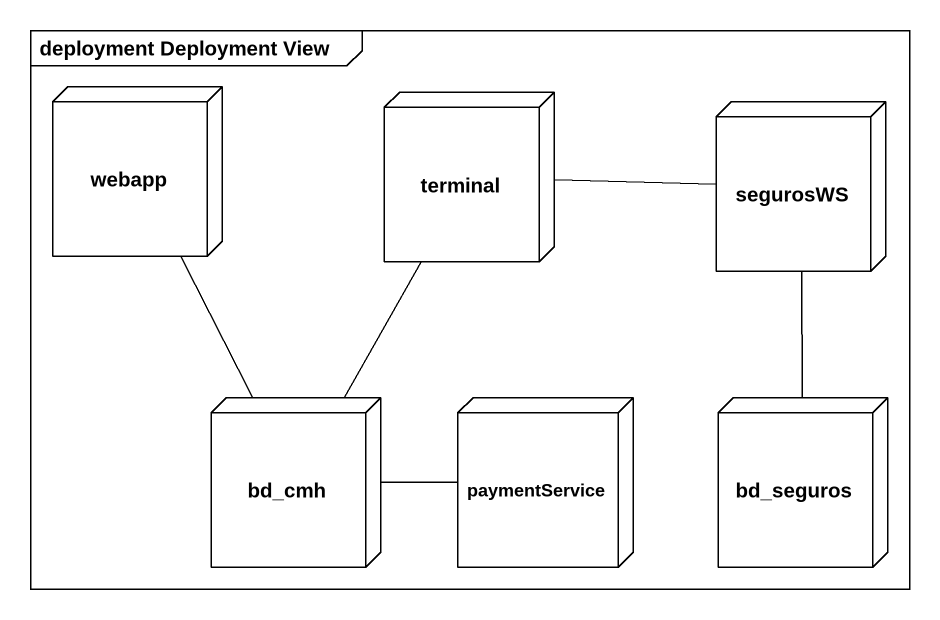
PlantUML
@startuml
mainframe deployment Deployment View
node webapp
node terminal
node segurosWS
node bd_cmh
node paymentService
node bd_seguros
webapp -- bd_cmh
terminal -right- segurosWS
terminal -- bd_cmh
segurosWS -- bd_seguros
bd_cmh -right- paymentService
@enduml
